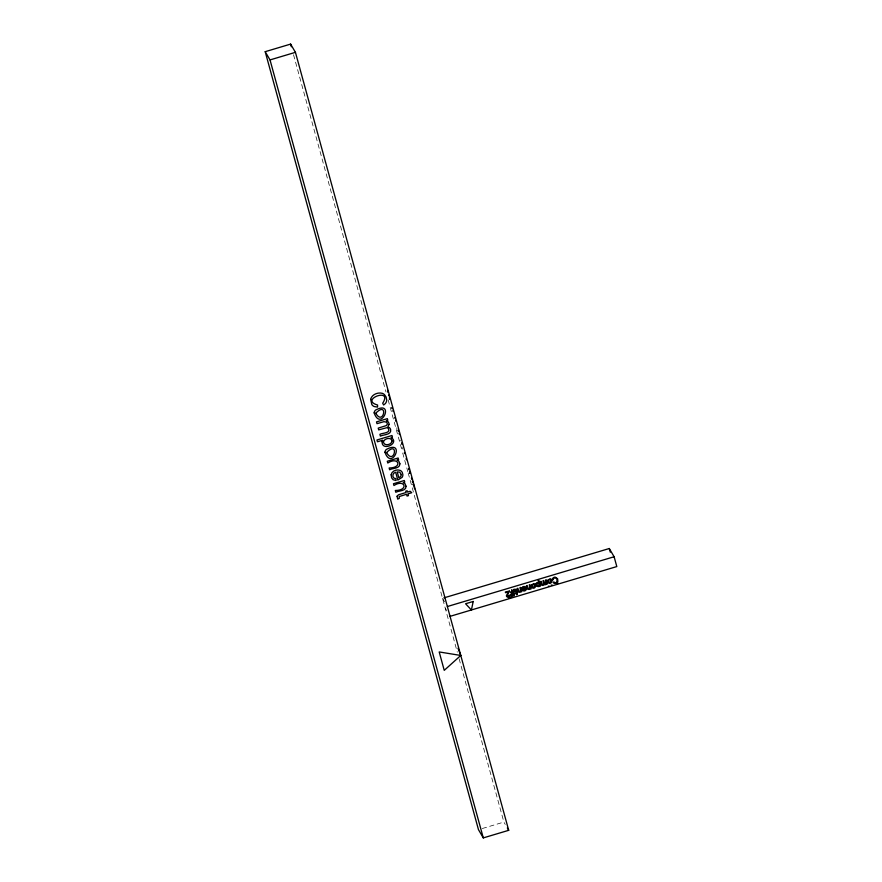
<?xml version="1.0" encoding="UTF-8"?>
<svg xmlns="http://www.w3.org/2000/svg" width="882" height="882" viewBox="0 0 882 882"><rect width="100%" height="100%" fill="white"/><g stroke="black" fill="none" stroke-linecap="round" stroke-linejoin="round"><path stroke-width="0.66" stroke-dasharray="4.41 3.31" d="M482.278 828.529L503.876 822.079L505.254 824.427M442.532 598.294L444.605 601.833M445.223 608.117L446.601 610.465M412.126 483.998L412.412 484.902M400.042 440.063L400.285 440.934M402.049 447.306L402.534 449.07M293.519 54.717L385.963 391.928M388.146 399.899L402.335 451.672M402.699 453.006L407.793 471.583M408.157 472.917L457.295 652.14M459.114 658.777L503.876 822.079M396.702 427.814L397.032 429.093"/><path stroke-width="1.32" d="M460.768 655.458L444.241 670.353L439.192 651.941L460.768 655.458L458.001 648.281M558.185 583.388L557.137 583.785M510.899 597.577L509.697 597.963A3.054 0.882 -15.3 0 1 509.311 598.062M510.502 597.489L509.322 597.842M265.195 51.685L290.608 44.1L295.437 52.336L508.705 830.315L483.292 837.9L478.474 829.664L265.195 51.685L270.024 59.921L483.292 837.9M270.024 59.921L295.437 52.336M443.844 597.908L609.286 548.516L614.115 556.751L616.805 566.564L450.052 616.353M447.361 606.529L614.115 556.751M552.441 585.207L551.195 585.031M548.406 586.199L549.199 586.1M507.326 827.955L508.705 830.315M411.398 478.088L411.916 479.389M412.434 481.385L412.622 481.958M408.807 469.213L409.005 469.819M412.478 481.021L412.776 481.936M388.598 395.081L388.852 395.886M394.772 417.583L395.026 418.388M408.719 468.485L409.016 469.445M392.027 407.881L392.214 408.52M398.212 430.471L398.399 431.1M392.06 407.594L392.358 408.587M398.234 430.096L398.532 431.1M404.375 452.918L404.551 453.513M406.084 458.651L406.393 459.743M413.36 483.92L413.912 485.905M404.485 452.797L404.695 453.546M609.286 548.516L610.289 552.198M387.893 392.325L387.65 390.285M290.608 44.1L291.336 46.757M409.612 471.506L410.064 473.226M401.806 443.007L402.049 443.933M395.555 420.229L395.82 421.221M389.392 397.727L389.657 398.73M399.072 433.073L399.436 434.561M392.92 410.615L393.129 411.475M414.132 486.765L414.606 488.871M401.762 443.315L401.949 444.175M409.667 472.245L409.832 473.259M389.502 398.675L389.657 399.436M391.134 474.792L391.63 477.823L393.085 479.698L396.106 480.536L395.842 478.628C391.718 478.794 392.016 472.752 395.676 472.256L397.815 480.073L402.115 477.36A4.708 4.498 -30.4 0 0 402.842 474.505L402.28 472.476A4.829 4.608 -30.4 0 0 400.174 470.393C396.779 469.048 391.718 470.856 391.134 474.792M509.366 591.094C507.205 592.98 507.216 599.33 509.542 595.174L510.314 595.019L510.325 595.791A1.654 1.577 -30.4 0 1 509.851 596.706L508.021 597.39L506.643 596.541A1.885 1.797 -30.4 0 1 506.477 595.493L508.484 591.822L505.54 592.704L505.353 592.02L509.366 591.094M374.155 412.864C380.914 432.412 395.191 399.535 375.478 410.13A4.774 4.553 -30.4 0 0 374.155 412.864M384.949 452.212C391.707 471.76 405.985 438.883 386.261 449.489A4.774 4.553 -30.4 0 0 384.949 452.212M553.179 579.573L552.319 579.981L552.606 578.647A2.381 2.271 -30.4 0 1 553.444 577.688L553.83 577.478A3.815 3.638 -30.4 0 1 555.175 577.137L557.622 578.724L557.887 581.569A2.525 2.414 -30.4 0 1 557.259 582.517A3.054 2.911 -30.4 0 1 556.288 583.167L555.043 583.443A2.293 2.194 -30.4 0 1 553.598 582.936L553.069 582.318L553.808 581.911C557.711 585.571 558.405 575.836 553.929 578.217A1.676 1.599 -30.4 0 0 553.334 578.923L553.179 579.573M399.91 463.8C399.976 468.849 392.633 467.989 389.623 469.764L389.138 467.978C403.074 467.934 398.576 456.027 387.782 463.017L387.286 461.242L398.146 458.001L398.587 459.599L397.043 460.051L398.774 461.065L399.91 463.8M406.084 486.302C406.139 491.351 398.796 490.491 395.798 492.266L395.312 490.48C409.248 490.436 404.739 478.529 393.945 485.519L393.46 483.733L404.32 480.492L404.761 482.101L403.217 482.553L404.937 483.568L406.084 486.302M536.035 583.906C535.176 587.236 539.387 586.673 539.784 586.287L540.446 586.078L538.858 580.279L538.119 580.499C540.412 583.586 536.234 581.271 536.035 583.906M375.776 413.217C383.527 426.8 388.708 400.064 375.776 413.217M386.57 452.565C394.32 466.148 399.491 439.412 386.57 452.565M370.661 399.403L371.829 404.573A5.965 5.689 -30.4 0 0 374.177 406.536L377.584 407.087L377.562 405.014C358.974 399.744 393.284 386.889 382.667 403.261L383.648 405.003L385.269 403.647A5.744 5.479 -30.4 0 0 386.702 400.075L386.129 397.065L384.574 394.739A6.317 6.02 -30.4 0 0 382.204 393.306C377.705 392.104 371.686 394.552 370.661 399.403M401.266 474.615L400.693 476.467L398.818 477.757L397.22 471.903L399.733 472.146L401.266 474.615M531.339 585.218L531.824 587.412A1.985 1.896 -30.4 0 0 532.805 588.118C535.176 588.834 536.576 585.593 534.812 584.071A1.907 1.819 -30.4 0 0 533.72 583.608L531.339 585.218M547.634 580.356L548.119 582.55A1.985 1.896 -30.4 0 0 549.1 583.256C551.471 583.972 552.871 580.731 551.107 579.209A1.907 1.819 -30.4 0 0 550.015 578.735L547.634 580.356M521.957 588.096L523.897 587.037L525.209 587.82L522.089 589.099L523.136 590.731A1.885 1.797 -30.4 0 0 524.294 590.973L525.132 590.719A1.929 1.841 -30.4 0 0 526.025 589.86C527.668 586.938 522.673 584.854 521.957 588.096M397.076 496.235L397.694 499.124L399.248 498.374L399.204 496.555L406.547 494.262L407.032 496.059L408.465 495.629L407.98 493.843L411.773 492.707L410.185 491.274L407.495 492.068L407.131 490.767L405.698 491.197L406.062 492.498L398.455 494.824L397.076 496.235M392.104 440.923C391.817 444.539 385.114 446.435 383.604 442.775A2.624 2.503 -30.4 0 1 383.736 441.055C385.18 438.2 391.387 436.954 392.104 440.923M382.071 441.628C381.674 452.201 400.505 442.996 391.013 437.538L392.424 437.119L391.983 435.499L376.956 439.975L377.452 441.761L382.733 440.184L382.071 441.628M536.785 583.851C538.009 590.444 540.898 580.356 536.785 583.851M532.111 585.24C533.456 591.822 536.543 581.58 532.111 585.24M548.406 580.378C549.751 586.949 552.838 576.718 548.406 580.378M389.083 424.44L387.826 426.877L388.841 427.296A3.892 3.715 -30.4 0 1 390.616 429.545C391.84 435.002 383.251 434.528 380.396 436.105L379.91 434.33C381.972 432.908 390.935 433.404 388.444 428.674A2.481 2.37 -30.4 0 0 386.503 427.759L378.698 429.898L378.213 428.123L386.316 425.587L387.286 424.319A2.8 2.668 -30.4 0 0 386.426 422.158L383.957 421.662L376.989 423.669L376.504 421.883L387.363 418.641L387.793 420.24L386.272 420.692L387.154 421.045A3.991 3.815 -30.4 0 1 388.918 423.338L389.083 424.44M520.656 590.664L519.013 591.624L517.866 588.283L517.139 588.503C516.113 592.803 520.402 592.439 521.152 591.844L521.813 591.646L520.667 587.445L519.928 587.666L520.656 590.664M529.972 587.886L528.329 588.834L527.193 585.505L526.455 585.725C525.429 590.025 529.718 589.661 530.468 589.066L531.129 588.867L529.983 584.667L529.244 584.887L529.972 587.886M543.709 583.818L542.232 584.722L541.129 581.337L540.39 581.558L541.438 585.042L542.904 585.45A1.555 1.488 -30.4 0 0 543.863 584.722L545.473 584.689A1.599 1.521 -30.4 0 0 546.443 583.961L547.424 583.994L546.278 579.805L545.539 580.025L546.002 583.686A1.125 1.069 -30.4 0 1 545.109 584.06L543.698 580.577L542.959 580.797L543.709 583.818M473.204 601.469L471.407 609.98L465.586 603.751L473.204 601.469M525.474 589.253L524.272 590.356L523.026 589.452L525.474 589.253M517.304 594.115L516.687 594.766L516.29 593.299L515.551 593.52L516.135 592.748L515.463 590.29L514.294 589.363L515.893 589.297L516.874 592.528L517.414 592.362L517.304 594.115M511.88 589.97L511.373 591.943L510.116 592.318L511.417 592.561L511.494 594.093L510.667 594.336L511.538 594.711L511.648 596.519L512.266 596.331L512.155 594.534L513.445 594.148L513.556 595.945L514.162 595.769L514.052 593.961L515.297 593.597L514.019 593.332L513.93 591.811L514.746 591.568L513.886 591.183L513.787 589.397L513.28 591.37L511.99 591.756L511.88 589.97M513.313 591.998L512.034 592.384L512.111 593.906L513.401 593.52L513.313 591.998"/></g></svg>
